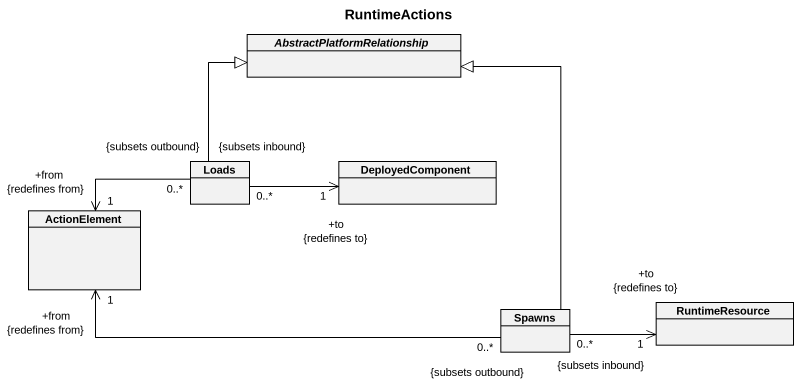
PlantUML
@startuml
title RuntimeActions
hide circle
hide empty members
abstract class AbstractPlatformRelationship
class Loads
class DeployedComponent
class ActionElement
class Spawns
class RuntimeResource
Loads -up-|> AbstractPlatformRelationship
Loads "0..*\n{subsets inbound}" -right-> "+to\n1\n{redefines to}" DeployedComponent
Loads "0..*\n{subsets outbound}" -left-> "+from\n1\n{redefines from}" ActionElement
Spawns -up-|> AbstractPlatformRelationship
Spawns "0..*\n{subsets outbound}" -left-> "+from\n1\n{redefines from}" ActionElement
Spawns "0..*\n{subsets inbound}" -right-> "+to\n1\n{redefines to}" RuntimeResource
@enduml
